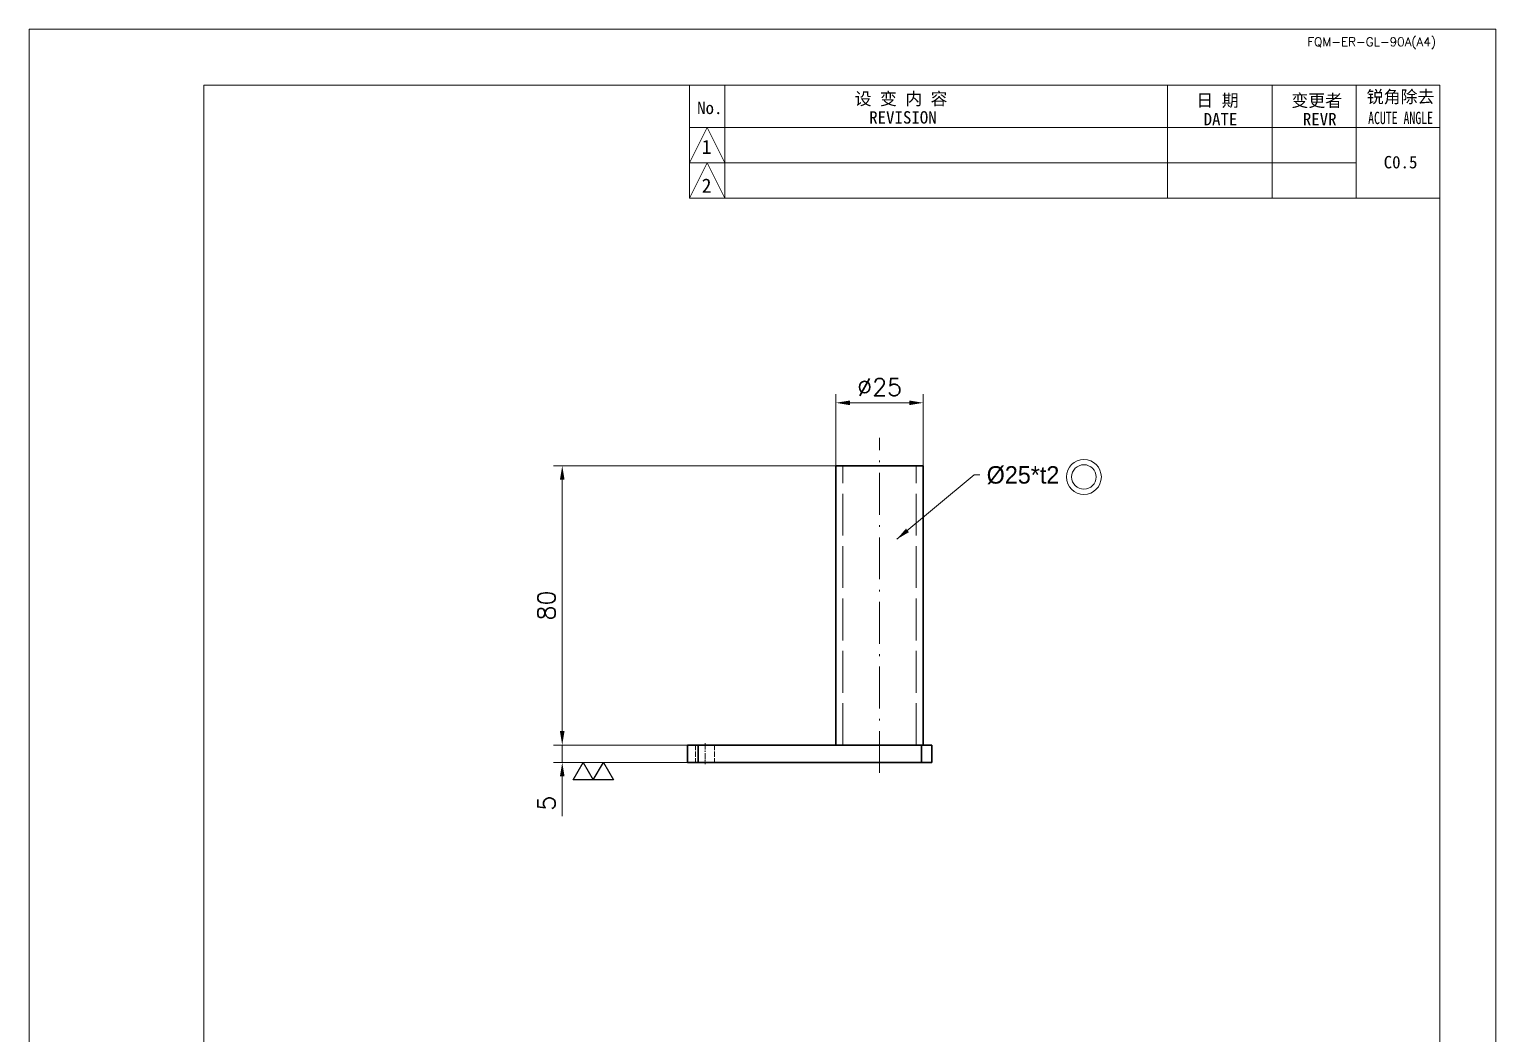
# Model space of a CAD drawing. Header units: millimetres. Extents: x -168473 to -148463, y 295526 to 306160.
# Drawn here: x -162277.4 to -161857.4, y 304967.2 to 305255 of the extents above; entities that cross this region are included whole.
import ezdxf
from ezdxf.enums import TextEntityAlignment as Align

# ---------------------------------------------------------------- set-up
doc = ezdxf.new("R2010")
doc.units = ezdxf.units.MM
for name, pattern in [('CENTER2', [28.575, 19.05, -3.175, 3.175, -3.175]), ('DASHDOT', [18.5, 12, -3, 0.5, -3]), ('DASHED', [15, 12, -3]), ('DASHED2', [9.525, 6.35, -3.175])]:
    doc.linetypes.add(name, pattern=pattern)
for name, color, linetype, lineweight in [('A4', 3, 'Continuous', 20), ('AM_0', 7, 'Continuous', 50), ('中心线', 2, 'CENTER2', 13), ('图框', 7, 'Continuous', 20), ('尺寸线', 3, 'Continuous', 13), ('虚线', 2, 'DASHED2', 25)]:
    doc.layers.add(name, color=color, linetype=linetype, lineweight=lineweight)
doc.layers.add('Dim', color=3, linetype='Continuous')
doc.styles.add('CH-1', font='')
doc.styles.get("Standard").update_dxf_attribs({"font": 'txt', "bigfont": 'gbcbig.shx'})
doc.styles.get('CH-1').set_extended_font_data('SimSun')
doc.dimstyles.new('副本02', dxfattribs={"dimscale": 2, "dimtxt": 2.5, "dimasz": 2, "dimexe": 1.25, "dimexo": 0, "dimgap": 1, "dimtad": 1, "dimdsep": 46, "dimtxsty": 'Standard', "dimcen": 0.5, "dimclrd": 3, "dimclre": 3, "dimclrt": 1, "dimadec": 1, "dimazin": 2, "dimtfac": 1, "dimtmove": 0, "dimatfit": 3, "dimfxl": 0, "dimtolj": 1, "dimlwd": -1, "dimlwe": -1, "dimarcsym": 0})

# ---------------------------------------------------------------- blocks, each defined once
blk = doc.blocks.new('1比1 竖框')
at = {"layer": '图框'}
for p, q in [((0, 0), (0, 297)), ((0, 297), (210, 297)), ((178, 297), (202, 297)), ((210, 297), (210, 0)), ((25, 289), (202, 289)), ((25, 10), (25, 289)), ((25, 272.79), (25, 289)), ((94.55, 272.79), (94.55, 289)), ((99.62, 289), (99.62, 272.79)), ((163, 289), (163, 272.79)), ((163, 289), (163, 272.79)), ((163, 289), (163, 272.79)), ((163, 289), (163, 272.79)), ((163, 289), (163, 272.79)), ((178, 289), (178, 272.79)), ((178, 289), (178, 272.79)), ((178, 289), (178, 272.79)), ((178, 289), (178, 272.79)), ((178, 289), (178, 272.79)), ((178, 289), (202, 289)), ((178, 289), (202, 289)), ((178, 289), (202, 289)), ((178, 289), (202, 289)), ((202, 289), (178, 289)), ((190, 289), (190, 272.79)), ((190, 289), (190, 272.79)), ((190, 289), (190, 272.79)), ((190, 289), (190, 272.79)), ((190, 289), (190, 272.79)), ((202, 289), (202, 10)), ((94.55, 277.86), (97.09, 282.93)), ((94.55, 282.93), (190, 282.93)), ((94.55, 282.93), (190, 282.93)), ((94.55, 282.93), (190, 282.93)), ((94.55, 282.93), (190, 282.93)), ((97.09, 282.93), (99.62, 277.86)), ((190, 282.93), (202, 282.93)), ((190, 282.93), (202, 282.93)), ((190, 282.93), (202, 282.93)), ((190, 282.93), (202, 282.93)), ((94.55, 272.79), (97.09, 277.86)), ((94.55, 277.86), (190, 277.86)), ((94.55, 277.86), (190, 277.86)), ((94.55, 277.86), (190, 277.86)), ((94.55, 277.86), (190, 277.86)), ((97.09, 277.86), (99.62, 272.79)), ((94.55, 272.79), (202, 272.79)), ((202, 272.79), (94.55, 272.79)), ((94.55, 272.79), (202, 272.79)), ((94.55, 272.79), (202, 272.79))]:
    blk.add_line(p, q, dxfattribs=at)
at = {"layer": '图框', "style": 'CH-1'}
for s, height, p in [('设 变 内 容', 1.775, (124.84, 287.09)), ('日 期', 1.775, (170.17, 286.84)), ('变更者', 1.775, (184.38, 286.84)), ('锐角除去', 1.775, (196.38, 287.37)), ('No.', 1.775, (97.45, 285.73)), ('REVISION', 1.775, (125.11, 284.38)), ('DATE', 1.775, (170.59, 284.13)), ('REVR', 1.775, (184.8, 284.13)), ('1', 2.03, (97, 280.16)), ('C0.5', 1.775, (196.38, 277.97)), ('2', 2.03, (97, 274.61))]:
    blk.add_text(s, height=height, dxfattribs=at).set_placement(p, align=Align.MIDDLE)
at = {"layer": '图框', "style": 'CH-1', "width": 0.7}
blk.add_text('ACUTE ANGLE', height=1.7746, dxfattribs=at).set_placement((196.38, 284.31), align=Align.MIDDLE)
at = {"layer": '图框', "insert": (192.25, 295), "char_height": 1.25, "width": 39, "attachment_point": 5}
blk.add_mtext('{\\Ftxt,@extfont2|c134;FQM-ER-GL-90A(A4)}', dxfattribs=at)
blk = doc.blocks.new('*D6934')
at = {"layer": 'Defpoints', "color": 0}
for p in [(-162124.74, 305049.9), (-162088.84, 305049.9), (-162088.84, 305044.9)]:
    blk.add_point(p, dxfattribs=at)
at = {"layer": '尺寸线', "color": 3}
for p, q in [((-162124.74, 305053.9), (-162124.74, 305057.9)), ((-162088.84, 305049.9), (-162127.24, 305049.9)), ((-162124.74, 305049.9), (-162124.74, 305044.9)), ((-162088.84, 305044.9), (-162127.24, 305044.9)), ((-162124.74, 305040.9), (-162124.74, 305029.57))]:
    blk.add_line(p, q, dxfattribs=at)
for points in [[(-162125.41, 305053.9), (-162124.08, 305053.9), (-162124.74, 305049.9)], [(-162125.41, 305040.9), (-162124.08, 305040.9), (-162124.74, 305044.9)]]:
    blk.add_solid(points, dxfattribs=at)
at = {"layer": '尺寸线', "color": 1, "insert": (-162129.24, 305033.24), "char_height": 5, "attachment_point": 5, "rotation": 90}
blk.add_mtext('\\A1;5', dxfattribs=at)
blk = doc.blocks.new('*D6935')
at = {"layer": 'Defpoints', "color": 0}
for p in [(-162124.74, 305129.9), (-162046.34, 305129.9), (-162053.84, 305049.9)]:
    blk.add_point(p, dxfattribs=at)
at = {"layer": '尺寸线', "color": 3}
for p, q in [((-162046.34, 305129.9), (-162127.24, 305129.9)), ((-162124.74, 305053.9), (-162124.74, 305125.9)), ((-162053.84, 305049.9), (-162127.24, 305049.9))]:
    blk.add_line(p, q, dxfattribs=at)
for points in [[(-162125.41, 305125.9), (-162124.08, 305125.9), (-162124.74, 305129.9)], [(-162125.41, 305053.9), (-162124.08, 305053.9), (-162124.74, 305049.9)]]:
    blk.add_solid(points, dxfattribs=at)
at = {"layer": '尺寸线', "color": 1, "insert": (-162129.24, 305089.9), "char_height": 5, "attachment_point": 5, "rotation": 90}
blk.add_mtext('\\A1;80', dxfattribs=at)
blk = doc.blocks.new('*D6943')
at = {"layer": 'Defpoints', "color": 0}
for p in [(-162021.34, 305147.96), (-162046.34, 305129.9), (-162021.34, 305129.9)]:
    blk.add_point(p, dxfattribs=at)
at = {"layer": '尺寸线', "color": 3}
for p, q in [((-162046.34, 305129.9), (-162046.34, 305150.46)), ((-162042.34, 305147.96), (-162025.34, 305147.96)), ((-162021.34, 305129.9), (-162021.34, 305150.46))]:
    blk.add_line(p, q, dxfattribs=at)
for points in [[(-162042.34, 305148.62), (-162042.34, 305147.29), (-162046.34, 305147.96)], [(-162025.34, 305148.62), (-162025.34, 305147.29), (-162021.34, 305147.96)]]:
    blk.add_solid(points, dxfattribs=at)
at = {"layer": '尺寸线', "color": 1, "insert": (-162033.84, 305152.46), "char_height": 5, "attachment_point": 5}
blk.add_mtext('\\A1;%%c25', dxfattribs=at)
blk = doc.blocks.new('PIPE_SHARP_MARK5')
at = {"layer": 'AM_0', "color": 0, "linetype": 'ByBlock', "lineweight": -2}
for radius in [2.5, 1.75]:
    blk.add_circle((0, 2.5), radius, dxfattribs=at)
blk = doc.blocks.new('FINISHER_2')
at = {"layer": 'Dim'}
for p, q in [((0, 0), (-1.44, 2.5)), ((-1.44, 2.5), (1.44, 2.5)), ((1.44, 2.5), (0, 0)), ((1.44, 2.5), (4.33, 2.5)), ((2.89, 0), (1.44, 2.5)), ((4.33, 2.5), (2.89, 0))]:
    blk.add_line(p, q, dxfattribs=at)

msp = doc.modelspace()

# ---------------------------------------------------------------- linework, layer by layer
at = {"color": 7, "lineweight": 35}
for p, q in [((-162039.236, 305129.904), (-162046.343, 305129.904)), ((-162046.343, 305049.904), (-162046.343, 305129.904)), ((-162021.343, 305129.904), (-162039.236, 305129.904)), ((-162021.343, 305049.904), (-162021.343, 305129.904)), ((-162088.843, 305044.904), (-162088.843, 305049.904)), ((-162085.843, 305049.904), (-162088.843, 305049.904)), ((-162085.843, 305044.904), (-162085.843, 305049.904)), ((-162085.843, 305049.904), (-162021.843, 305049.904)), ((-162039.236, 305049.904), (-162046.343, 305049.904)), ((-162021.343, 305049.904), (-162039.236, 305049.904)), ((-162021.843, 305044.904), (-162021.843, 305049.904)), ((-162021.843, 305049.904), (-162018.843, 305049.904)), ((-162018.843, 305044.904), (-162018.843, 305049.904)), ((-162085.843, 305044.904), (-162088.843, 305044.904)), ((-162085.843, 305044.904), (-162021.843, 305044.904)), ((-162021.843, 305044.904), (-162018.843, 305044.904))]:
    msp.add_line(p, q, dxfattribs=at)
at = {"layer": 'A4'}
msp.add_lwpolyline([(-162277.382, 305254.962), (-161857.382, 305254.962), (-161857.382, 304660.962), (-162277.382, 304660.962)], close=True, dxfattribs=at)
msp.add_lwpolyline([(-162277.382, 305254.962), (-161857.382, 305254.962), (-161857.382, 304660.962), (-162277.382, 304660.962)], close=True, dxfattribs=at)
at = {"layer": '中心线', "color": 2, "linetype": 'DASHDOT', "lineweight": 13}
msp.add_line((-162033.843, 305041.904), (-162033.843, 305137.904), dxfattribs=at)
at = {"layer": '中心线', "color": 2, "linetype": 'DASHDOT', "lineweight": 13, "ltscale": 0.150012}
msp.add_line((-162083.843, 305050.404), (-162083.843, 305044.404), dxfattribs=at)
at = {"layer": '虚线', "color": 1, "linetype": 'DASHED', "lineweight": 13}
for p, q in [((-162044.343, 305049.904), (-162044.343, 305129.904)), ((-162023.343, 305049.904), (-162023.343, 305129.904))]:
    msp.add_line(p, q, dxfattribs=at)
at = {"layer": '虚线', "color": 1, "linetype": 'DASHED', "lineweight": 13, "ltscale": 0.125}
for p, q in [((-162086.593, 305049.904), (-162086.593, 305044.904)), ((-162086.593, 305049.904), (-162086.593, 305044.904)), ((-162085.843, 305044.904), (-162085.843, 305049.904)), ((-162081.093, 305049.904), (-162081.093, 305044.904)), ((-162081.093, 305049.904), (-162081.093, 305044.904)), ((-162021.843, 305044.904), (-162021.843, 305049.904))]:
    msp.add_line(p, q, dxfattribs=at)

# ---------------------------------------------------------------- block references
at = {"layer": 'Dim', "xscale": 2, "yscale": 2, "zscale": 2, "rotation": 180}
msp.add_blockref('FINISHER_2', (-162112.967, 305044.904), dxfattribs=at)
at = {"layer": '图框', "xscale": 2, "yscale": 2, "zscale": 2}
msp.add_blockref('1比1 竖框', (-162277.382, 304660.962), dxfattribs=at)
at = {"layer": '尺寸线', "xscale": 2, "yscale": 2, "zscale": 2}
msp.add_blockref('PIPE_SHARP_MARK5', (-161975.33, 305121.72), dxfattribs=at)

# ---------------------------------------------------------------- texts
at = {"layer": '尺寸线', "color": 1, "insert": (-162003.175, 305129.806), "char_height": 5, "width": 500, "attachment_point": 1}
msp.add_mtext('\\A1;{\\Fg13f12d,@extfont2|c134;%%C25*t2}', dxfattribs=at)

# ---------------------------------------------------------------- dimensions: what is measured, and where the dimension line sits
at = {"layer": '尺寸线'}
dim = msp.add_linear_dim(base=(-162021.343, 305147.955), p1=(-162046.343, 305129.904), p2=(-162021.343, 305129.904), dimstyle='副本02', override={"dimpost": '%%c<>'}, dxfattribs=at)
dim.commit()
dim.dimension.update_dxf_attribs({"geometry": '*D6943', "text_midpoint": (-162033.843, 305152.455)})
dim = msp.add_linear_dim(base=(-162124.744, 305129.904), p1=(-162053.843, 305049.904), p2=(-162046.343, 305129.904), angle=90, dimstyle='副本02', dxfattribs=at)
dim.commit()
dim.dimension.update_dxf_attribs({"geometry": '*D6935', "text_midpoint": (-162129.244, 305089.904)})
dim = msp.add_linear_dim(base=(-162124.744, 305049.904), p1=(-162088.843, 305044.904), p2=(-162088.843, 305049.904), angle=90, dimstyle='副本02', dxfattribs=at)
dim.commit()
dim.dimension.update_dxf_attribs({"geometry": '*D6934', "text_midpoint": (-162124.744, 305033.237), "dimtype": 160})

# ---------------------------------------------------------------- leaders
at = {"layer": '尺寸线', "annotation_type": 0, "has_hookline": 1, "hookline_direction": 0, "text_width": 19.55}
msp.add_leader([(-162028.932, 305108.851), (-162006.772, 305127.306), (-162005.175, 305127.306)], dimstyle='副本02', override={"dimgap": 1, "dimtad": 0}, dxfattribs=at)

doc.saveas('drawing.dxf')
